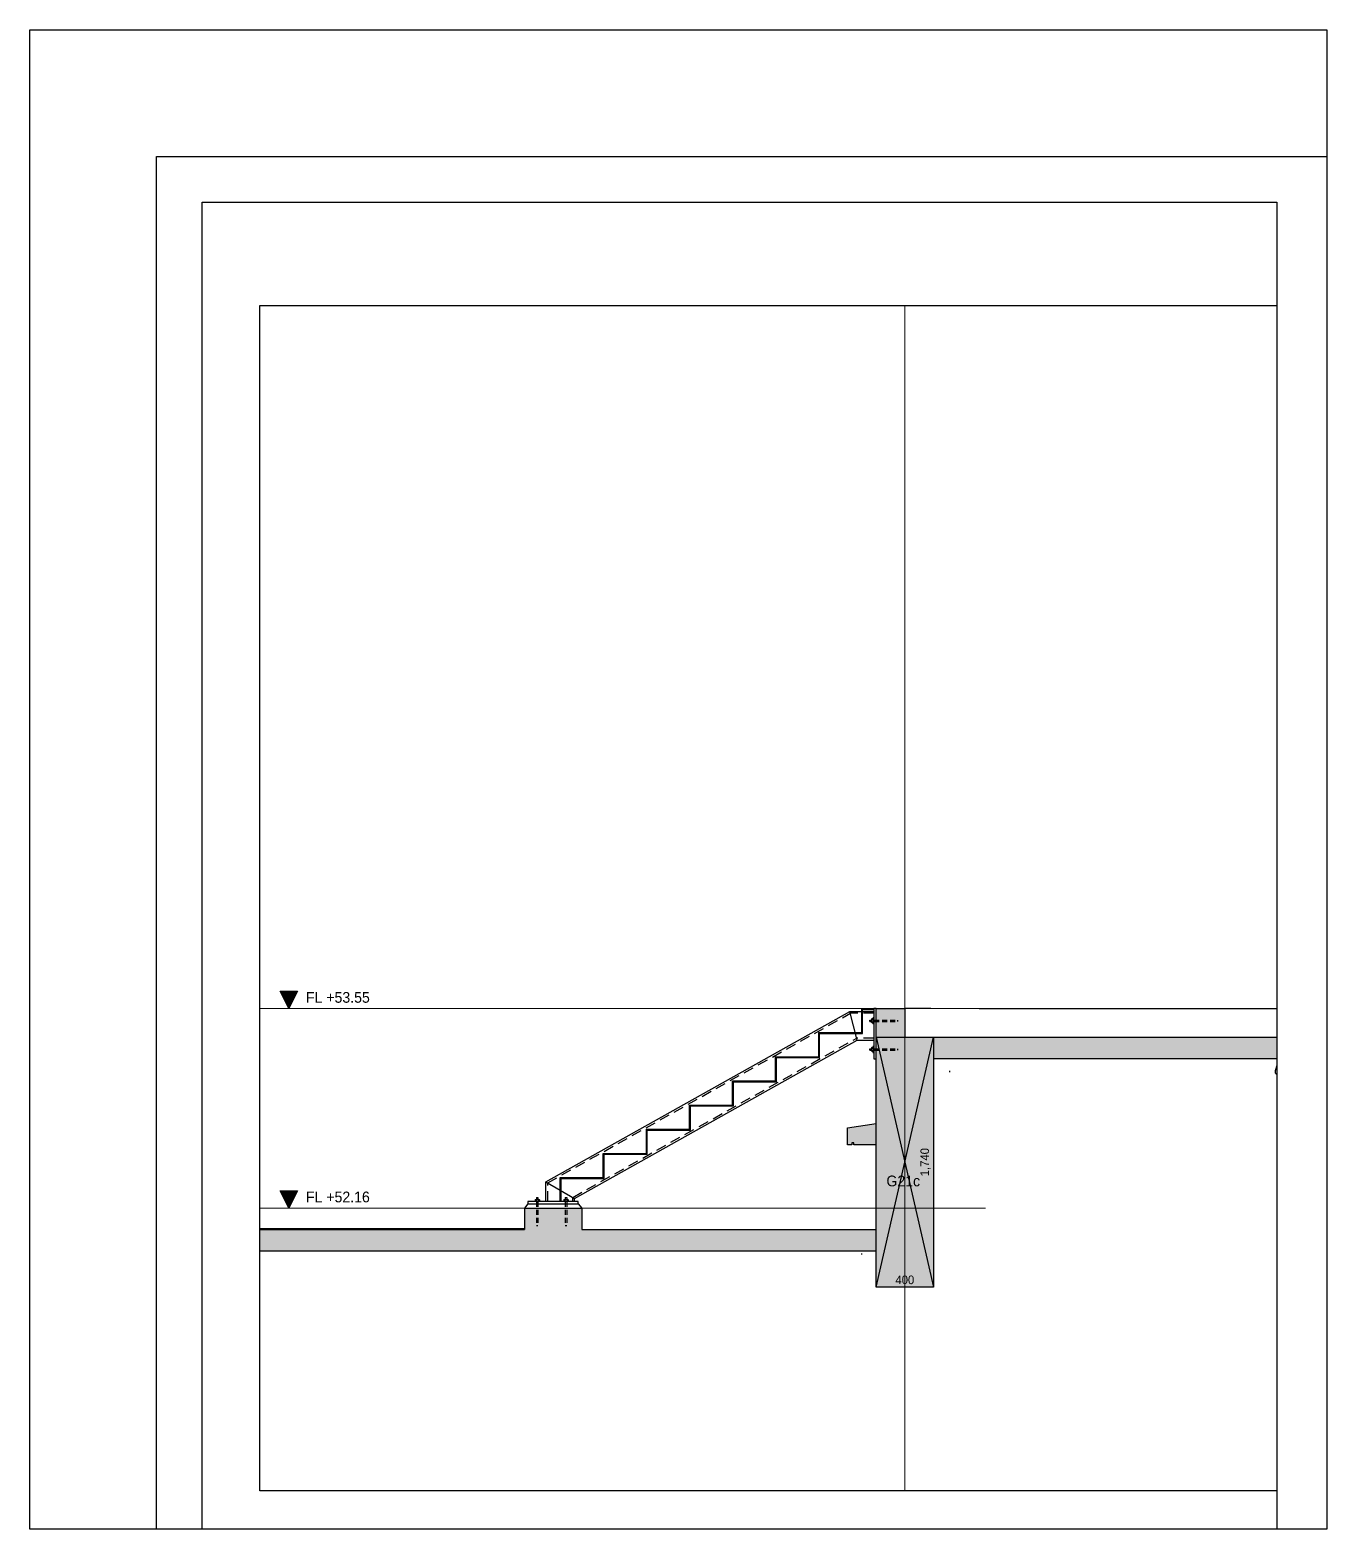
# Model space of a CAD drawing. Header units: millimetres. Extents: x 0 to 159189, y 0 to 10440.
# Drawn here: x 150156 to 159189, y 0 to 10440 of the extents above; entities that cross this region are included whole.
import ezdxf
from ezdxf.enums import TextEntityAlignment as Align

# ---------------------------------------------------------------- set-up
doc = ezdxf.new("R2010")
doc.units = ezdxf.units.MM
doc.header["$LTSCALE"] = 40
doc.linetypes.add('HID', pattern=[2.8, 1.8, -1])
doc.linetypes.add('HIDDEN', pattern=[9.525, 6.35, -3.175])
doc.layers.get('Defpoints').update_dxf_attribs({"color": 161})
for name, color, linetype in [('A-CON', 2, 'Continuous'), ('A-DIM', 7, 'Continuous'), ('A-FIN', 6, 'Continuous'), ('A-FIN-8', 8, 'Continuous'), ('A-WP', 1, 'HID'), ('EL', 2, 'Continuous'), ('ISL', 251, 'Continuous'), ('OU', 5, 'HIDDEN'), ('STEEL', 3, 'Continuous'), ('구조SOLID', 253, 'Continuous')]:
    doc.layers.add(name, color=color, linetype=linetype)
doc.layers.add('AS-HIDLINE', color=205, linetype='Continuous', plot=False)
doc.layers.add('NOPLOT', color=191, linetype='Continuous', plot=False)
doc.layers.add('CEN', color=1, linetype='Continuous', lineweight=9)
doc.styles.add('Gdim', font='Dotum.ttf')
doc.styles.add('Gtx', font='Dotum.ttf')
doc.dimstyles.new('G-Xdim', dxfattribs={"dimscale": 30, "dimtxt": 2, "dimasz": 1, "dimexe": 1.2, "dimexo": 1.2, "dimgap": 0, "dimtad": 1, "dimdec": 1, "dimdsep": 46, "dimlunit": 6, "dimtxsty": 'Gdim', "dimcen": 1, "dimse1": 1, "dimse2": 1, "dimsd1": 1, "dimsd2": 1, "dimclrd": 1, "dimclre": 1, "dimclrt": 256, "dimadec": 0, "dimazin": 0, "dimtfac": 1, "dimtdec": 1, "dimtix": 1, "dimtmove": 2, "dimatfit": 1, "dimfxl": 0, "dimtolj": 1, "dimlwd": -1, "dimlwe": -1, "dimarcsym": 0})

# ---------------------------------------------------------------- blocks, each defined once
blk = doc.blocks.new('A$Cd2048623')
at = {"layer": 'NOPLOT'}
for points in [[(8513, 10520), (8513, 80), (-520, 80), (-520, 10520), (8513, 10520)], [(360, 80), (360, 9640), (8513, 9640)], [(680, 80), (680, 9320), (8163, 9320), (8163, 80)], [(1080, 347), (1080, 8601), (8163, 8601), (8163, 347)]]:
    blk.add_lwpolyline(points, dxfattribs=at)
blk.add_lwpolyline([(1080, 347), (1080, 8601), (8163, 8601), (8163, 347)], close=True, dxfattribs=at)
blk = doc.blocks.new('*D33')
at = {"layer": 'Defpoints', "color": 0, "linetype": 'Continuous', "transparency": 16777216}
for p in [(-400, -1740), (0, -1720), (0, -1740)]:
    blk.add_point(p, dxfattribs=at)
at = {"layer": 'AS-HIDLINE', "linetype": 'Continuous', "transparency": 16777216, "insert": (-200, -1690), "char_height": 60, "attachment_point": 5, "style": 'Gdim'}
blk.add_mtext('\\A1;400', dxfattribs=at)
blk = doc.blocks.new('*D34')
at = {"layer": 'Defpoints', "color": 0, "linetype": 'Continuous', "transparency": 16777216}
for p in [(0, 0), (-20, 0), (0, -1740)]:
    blk.add_point(p, dxfattribs=at)
at = {"layer": 'AS-HIDLINE', "linetype": 'Continuous', "transparency": 16777216, "insert": (-56, -870), "char_height": 60, "attachment_point": 5, "rotation": 90, "style": 'Gdim'}
blk.add_mtext('\\A1;1,740', dxfattribs=at)
blk = doc.blocks.new('A$C68917142')
at = {"layer": 'EL', "color": 5}
for p, q in [((-25, 0), (25, 0)), ((-25, 0), (-25, -3)), ((-15, 10), (-13, 12)), ((-15, 10), (-15, 0)), ((-13, 12), (13, 12)), ((-8, 10), (-10, 12)), ((-8, 10), (-6, 12)), ((-8, 10), (-8, 0)), ((-5, 27), (5, 27)), ((-5, 27), (-5, 12)), ((5, 27), (5, 12)), ((8, 10), (6, 12)), ((8, 10), (10, 12)), ((8, 10), (8, 0)), ((15, 10), (13, 12)), ((15, 10), (15, 0)), ((25, 0), (25, -3))]:
    blk.add_line(p, q, dxfattribs=at)
at = {"layer": 'OU', "linetype": 'HID', "ltscale": 0.5}
for p, q in [((-5, -3), (-5, -168)), ((5, -3), (5, -168))]:
    blk.add_line(p, q, dxfattribs=at)
at = {"layer": 'OU'}
blk.add_line((-5, -168), (5, -168), dxfattribs=at)
blk = doc.blocks.new('*U31')
at = {"layer": 'AS-HIDLINE', "linetype": 'Continuous'}
for p, q in [((-400, -1740), (0, 0)), ((-400, 0), (0, -1740))]:
    blk.add_line(p, q, dxfattribs=at)
blk.add_lwpolyline([(-400, -1740), (-400, 0), (0, 0), (0, -1740)], close=True, dxfattribs=at)
dim = blk.add_linear_dim(base=(-19.87, 0), p1=(0, -1740), p2=(0, 0), angle=90, dimstyle='G-Xdim', override={"dimtxsty": 'Gdim'}, dxfattribs=at)
dim.commit()
dim.dimension.update_dxf_attribs({"geometry": '*D34', "text_midpoint": (-55.69, -870)})
dim = blk.add_linear_dim(base=(0, -1720.06), p1=(-400, -1740), p2=(0, -1740), dimstyle='G-Xdim', override={"dimtxsty": 'Gdim'}, dxfattribs=at)
dim.commit()
dim.dimension.update_dxf_attribs({"geometry": '*D33', "text_midpoint": (-200, -1690.02)})

msp = doc.modelspace()

# ---------------------------------------------------------------- hatches: boundary and pattern name
at = {"layer": 'NOPLOT'}
for points in [[(152018, 3745), (151898, 3745), (151958, 3625)], [(152018, 2355), (151898, 2355), (151958, 2235)]]:
    msp.add_hatch(color=256, dxfattribs=at).paths.add_polyline_path(points)
at = {"layer": '구조SOLID'}
h = msp.add_hatch(color=256, dxfattribs=at)
h.dxf.hatch_style = 1
h.paths.add_polyline_path([(156449, 3275), (158839, 3275), (158839, 3425), (156249, 3425), (156249, 3625), (156049, 3625), (156049, 2825), (155849, 2795), (155849, 2675), (155879, 2675), (155879, 2690), (155894, 2690), (155894, 2675), (156049, 2675), (156049, 2085), (153999, 2085), (153999, 2235), (153599, 2235), (153599, 2085), (151756, 2085), (151756, 1935), (156049, 1935), (156049, 1685), (156449, 1685)])

# ---------------------------------------------------------------- linework, layer by layer
at = {"layer": 'A-CON'}
for p, q in [((156049, 2825), (156049, 3625)), ((156049, 3625), (156249, 3625)), ((156249, 3625), (156249, 3425)), ((156249, 3425), (158839, 3425)), ((158839, 3275), (156449, 3275)), ((156449, 3275), (156449, 1685)), ((155849, 2795), (156049, 2825)), ((155849, 2675), (155849, 2795)), ((155879, 2675), (155849, 2675)), ((155894, 2690), (155879, 2690)), ((155879, 2690), (155879, 2675)), ((155894, 2675), (155894, 2690)), ((156049, 2675), (155894, 2675)), ((156049, 2085), (156049, 2675)), ((153599, 2235), (153999, 2235)), ((153599, 2235), (153599, 2085)), ((153999, 2235), (153999, 2085)), ((151756, 2085), (153599, 2085)), ((153999, 2085), (156049, 2085)), ((156049, 1935), (151756, 1935)), ((156049, 1685), (156049, 1935)), ((156449, 1685), (156049, 1685))]:
    msp.add_line(p, q, dxfattribs=at)
at = {"layer": 'A-FIN'}
for p, q in [((156431, 3625), (156249, 3625)), ((156767, 3625), (158839, 3625)), ((153624, 2265), (153599, 2235)), ((153974, 2265), (153999, 2235))]:
    msp.add_line(p, q, dxfattribs=at)
at = {"layer": 'A-FIN-8'}
msp.add_line((151756, 2093), (153599, 2093), dxfattribs=at)
at = {"layer": 'A-WP', "ltscale": 0.3}
msp.add_line((151756, 2088), (153599, 2088), dxfattribs=at)
at = {"layer": 'CEN'}
for p, q in [((156249, 267, 0), (156249, 8521, 0)), ((151756, 2235), (156810, 2235))]:
    msp.add_line(p, q, dxfattribs=at)
msp.add_lwpolyline([(158839, 3625), (151756, 3625)], dxfattribs=at)
at = {"layer": 'ISL'}
for points in [[(156559, 3190, -0.103869), (156559, 3181)], [(158839, 3229), (158828, 3192, 0.384465), (158839, 3167, 0.384465)], [(155949, 1911, -0.098341), (155949, 1919)]]:
    msp.add_lwpolyline(points, format="xyb", dxfattribs=at)
at = {"layer": 'NOPLOT'}
for points in [[(151958, 3625), (151898, 3745), (152018, 3745), (151958, 3625)], [(151958, 2235), (151898, 2355), (152018, 2355), (151958, 2235)]]:
    msp.add_lwpolyline(points, dxfattribs=at)
at = {"layer": 'STEEL', "color": 9, "linetype": 'HID'}
for p, q in [((153763, 2411), (155870, 3592)), ((156034, 3592), (155870, 3592)), ((153936, 2310), (155915, 3419)), ((156034, 3419), (155915, 3419)), ((153763, 2280), (153763, 2411)), ((153936, 2280), (153936, 2310))]:
    msp.add_line(p, q, dxfattribs=at)
at = {"layer": 'STEEL', "color": 4}
for p, q in [((155918, 3405, 0), (155866, 3605)), ((153749, 2419), (153949, 2302))]:
    msp.add_line(p, q, dxfattribs=at)
for points in [[(153749, 2280), (153749, 2419), (155866, 3605), (156034, 3605)], [(153949, 2280), (153949, 2302), (155918, 3405), (156034, 3405)]]:
    msp.add_lwpolyline(points, dxfattribs=at)
at = {"layer": 'STEEL'}
for points in [[(153849, 2280), (153849, 2448), (154149, 2448), (154149, 2616), (154449, 2616), (154449, 2784), (154749, 2784), (154749, 2953), (155049, 2953), (155049, 3121), (155349, 3121), (155349, 3289), (155649, 3289), (155649, 3457), (155949, 3457), (155949, 3625), (156034, 3625)], [(153855, 2280), (153855, 2442), (154155, 2442), (154155, 2610), (154455, 2610), (154455, 2778), (154755, 2778), (154755, 2947), (155055, 2947), (155055, 3115), (155355, 3115), (155355, 3283), (155655, 3283), (155655, 3451), (155955, 3451), (155955, 3619), (156034, 3619)]]:
    msp.add_lwpolyline(points, dxfattribs=at)
at = {"layer": 'STEEL', "elevation": 0}
for points in [[(156034, 3625), (156034, 3275), (156049, 3275), (156049, 3625)], [(153624, 2265), (153974, 2265), (153974, 2280), (153624, 2280)]]:
    msp.add_lwpolyline(points, close=True, dxfattribs=at)

# ---------------------------------------------------------------- block references
at = {"layer": 'A-DIM', "rotation": 90}
for p in [(156031, 3540), (156031, 3340)]:
    msp.add_blockref('A$C68917142', p, dxfattribs=at)
at = {"layer": 'A-DIM'}
for p in [(153689, 2283), (153889, 2283)]:
    msp.add_blockref('A$C68917142', p, dxfattribs=at)
at = {"layer": 'AS-HIDLINE', "linetype": 'Continuous'}
msp.add_blockref('*U31', (156449, 3425), dxfattribs=at)
at = {"layer": 'NOPLOT'}
msp.add_blockref('A$Cd2048623', (150676, -80), dxfattribs=at)

# ---------------------------------------------------------------- texts
at = {"layer": 'AS-HIDLINE', "color": 1, "linetype": 'Continuous', "style": 'Gtx'}
msp.add_text('G21c', height=75, dxfattribs=at).set_placement((156238, 2424), align=Align.MIDDLE_CENTER)
at = {"layer": 'NOPLOT', "style": 'Gdim'}
for s, p in [('FL +53.55', (152078, 3665)), ('FL +52.16', (152078, 2275))]:
    msp.add_text(s, height=75, dxfattribs=at).set_placement(p)

doc.saveas('drawing.dxf')
